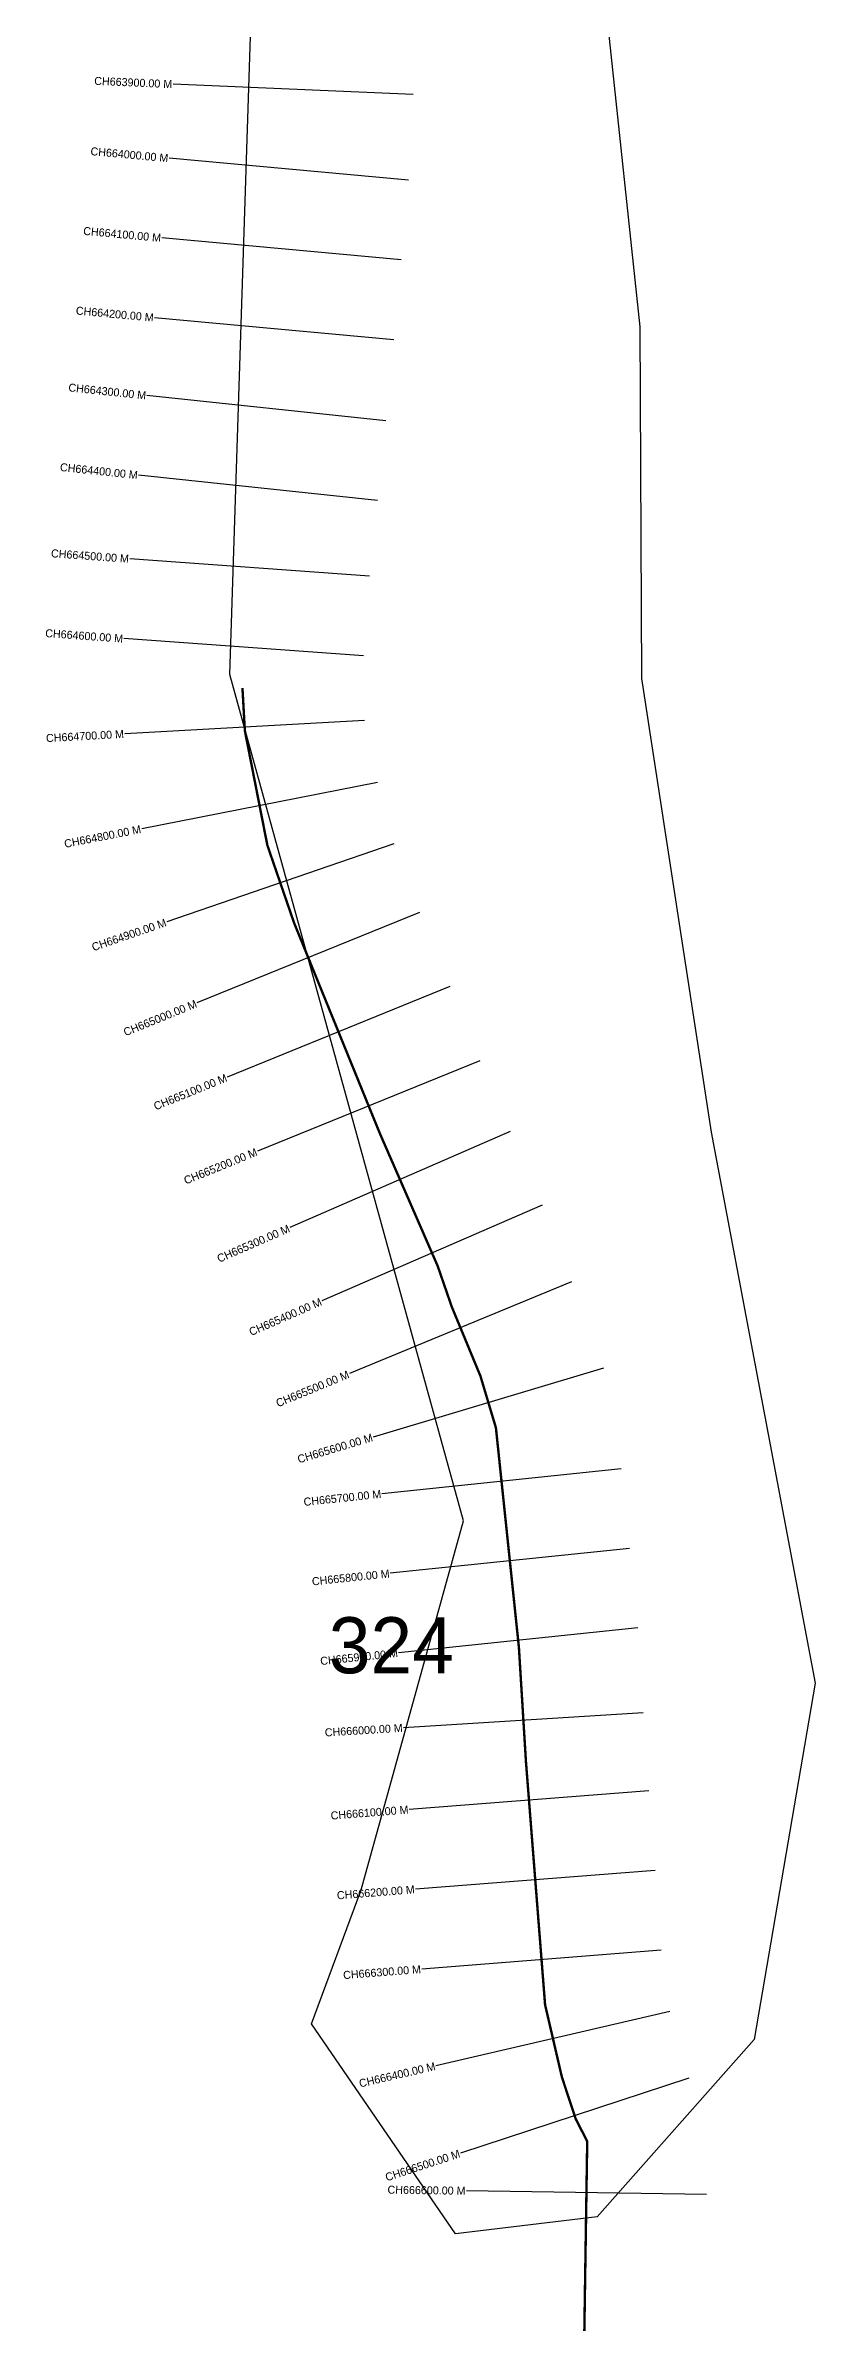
# Model space of a CAD drawing. Header units: metres. Extents: x 333202 to 336087, y 1779198 to 1790673.
# Drawn here: x 334816 to 335776, y 1779198 to 1782056 of the extents above; entities that cross this region are included whole.
import ezdxf
from ezdxf.enums import TextEntityAlignment as Align

# ---------------------------------------------------------------- set-up
doc = ezdxf.new("R2010")
doc.units = ezdxf.units.M
for name, color, linetype in [('CS', 134, 'Continuous'), ('CSMark', 6, 'Continuous'), ('NATURALLY PROTECTED', 3, 'Continuous')]:
    doc.layers.add(name, color=color, linetype=linetype)

msp = doc.modelspace()

# ---------------------------------------------------------------- linework, layer by layer
at = {"color": 6}
msp.add_lwpolyline([(335516.8, 1782084.4), (335557, 1781704.4), (335559.1, 1781264.8), (335646.1, 1780698.1), (335776.1, 1780009.4), (335700, 1779564.2), (335504.1, 1779342.4), (335327.2, 1779321.3), (335147.3, 1779583.9), (335209.5, 1779751.1), (335336.9, 1780212.5), (335045.4, 1781270.1), (335086, 1782531)], dxfattribs=at)
at = {"layer": 'CS'}
for p, q in [((335274.2, 1781994.7), (334974.4, 1782007.7)), ((335268.3, 1781887.6), (334969.5, 1781915.1)), ((335259.1, 1781788), (334960.4, 1781815.5)), ((335249.9, 1781688.4), (334951.2, 1781715.9)), ((335240.1, 1781586.8), (334941.8, 1781618.5)), ((335229.6, 1781487.4), (334931.3, 1781519)), ((335219.5, 1781393), (334920.3, 1781414.5)), ((335212.4, 1781293.2), (334913.1, 1781314.8)), ((335213.6, 1781212.5), (334914.1, 1781195.9)), ((335229.7, 1781134.8), (334935.3, 1781077.1)), ((335250.1, 1781058.5), (334966.5, 1780960.8)), ((335282.2, 1780972.5), (335004.3, 1780859.5)), ((335319.9, 1780879.9), (335042, 1780766.8)), ((335357.6, 1780787.3), (335079.7, 1780674.2)), ((335395.3, 1780698.7), (335120.3, 1780578.7)), ((335435.2, 1780607), (335160.3, 1780487.1)), ((335471.8, 1780510.9), (335194.6, 1780396.3)), ((335511.8, 1780403), (335224.4, 1780317)), ((335533.7, 1780277.4), (335235.3, 1780246.1)), ((335544.1, 1780177.9), (335245.7, 1780146.7)), ((335554.5, 1780078.4), (335256.1, 1780047.2)), ((335561.5, 1779972.3), (335262.1, 1779953.8)), ((335568.3, 1779875), (335269.3, 1779851.6)), ((335576.2, 1779775.4), (335277.1, 1779751.9)), ((335584, 1779675.7), (335284.9, 1779652.2)), ((335594.8, 1779599.3), (335302.6, 1779531.2)), ((335618.2, 1779515.9), (335333.3, 1779422.2)), ((335640.5, 1779370.5), (335340.6, 1779375))]:
    msp.add_line(p, q, dxfattribs=at)
at = {"layer": 'NATURALLY PROTECTED', "const_width": 3, "flags": 128}
msp.add_lwpolyline([(335061.1, 1781253), (335064.1, 1781199.7), (335092.2, 1781056.5), (335125.5, 1780959.7), (335232.9, 1780695.8), (335304.8, 1780530.8), (335322.4, 1780479.8), (335358.2, 1780393.2), (335377.5, 1780328.7), (335387, 1780238), (335406.2, 1780054.3), (335415, 1779911.4), (335438.9, 1779607.5), (335459.9, 1779517.1), (335477.1, 1779464.9), (335491.5, 1779436.9), (335487.9, 1779199.7)], dxfattribs=at)

# ---------------------------------------------------------------- texts
at = {"insert": (335168.8, 1780091.8), "char_height": 70, "attachment_point": 1}
msp.add_mtext_dynamic_manual_height_columns('324', width=240.624, gutter_width=1, heights=[0], dxfattribs=at)
at = {"layer": 'CSMark'}
for s, rotation, p in [('CH663900.00 M', 357.5141, (334973.4, 1782007.7)), ('CH664000.00 M', 354.7442, (334968.5, 1781915.2)), ('CH664100.00 M', 354.7442, (334959.4, 1781815.6)), ('CH664200.00 M', 354.7442, (334950.2, 1781716)), ('CH664300.00 M', 353.9376, (334940.8, 1781618.6)), ('CH664400.00 M', 353.9376, (334930.3, 1781519.1)), ('CH664500.00 M', 355.8853, (334919.3, 1781414.6)), ('CH664600.00 M', 355.8853, (334912.1, 1781314.8)), ('CH664700.00 M', 3.1814, (334913.1, 1781195.8)), ('CH664800.00 M', 11.0915, (334934.3, 1781076.9)), ('CH664900.00 M', 19.0039, (334965.5, 1780960.5)), ('CH665000.00 M', 22.1388, (335003.4, 1780859.1)), ('CH665100.00 M', 22.1388, (335041.1, 1780766.5)), ('CH665200.00 M', 22.1388, (335078.8, 1780673.8)), ('CH665300.00 M', 23.567, (335119.4, 1780578.3)), ('CH665400.00 M', 23.567, (335159.3, 1780486.7)), ('CH665500.00 M', 22.451, (335193.6, 1780395.9)), ('CH665600.00 M', 16.6512, (335223.4, 1780316.8)), ('CH665700.00 M', 5.9724, (335234.3, 1780246)), ('CH665800.00 M', 5.9724, (335244.7, 1780146.6)), ('CH665900.00 M', 5.9724, (335255.1, 1780047.1)), ('CH666000.00 M', 3.5486, (335261.1, 1779953.7)), ('CH666100.00 M', 4.4878, (335268.3, 1779851.5)), ('CH666200.00 M', 4.4878, (335276.1, 1779751.8)), ('CH666300.00 M', 4.4878, (335283.9, 1779652.1)), ('CH666400.00 M', 13.1104, (335301.7, 1779531)), ('CH666500.00 M', 18.2142, (335332.3, 1779421.9)), ('CH666600.00 M', 359.14, (335339.6, 1779375))]:
    msp.add_text(s, height=10, rotation=rotation, dxfattribs=at).set_placement(p, align=Align.MIDDLE_RIGHT)

doc.saveas('drawing.dxf')
